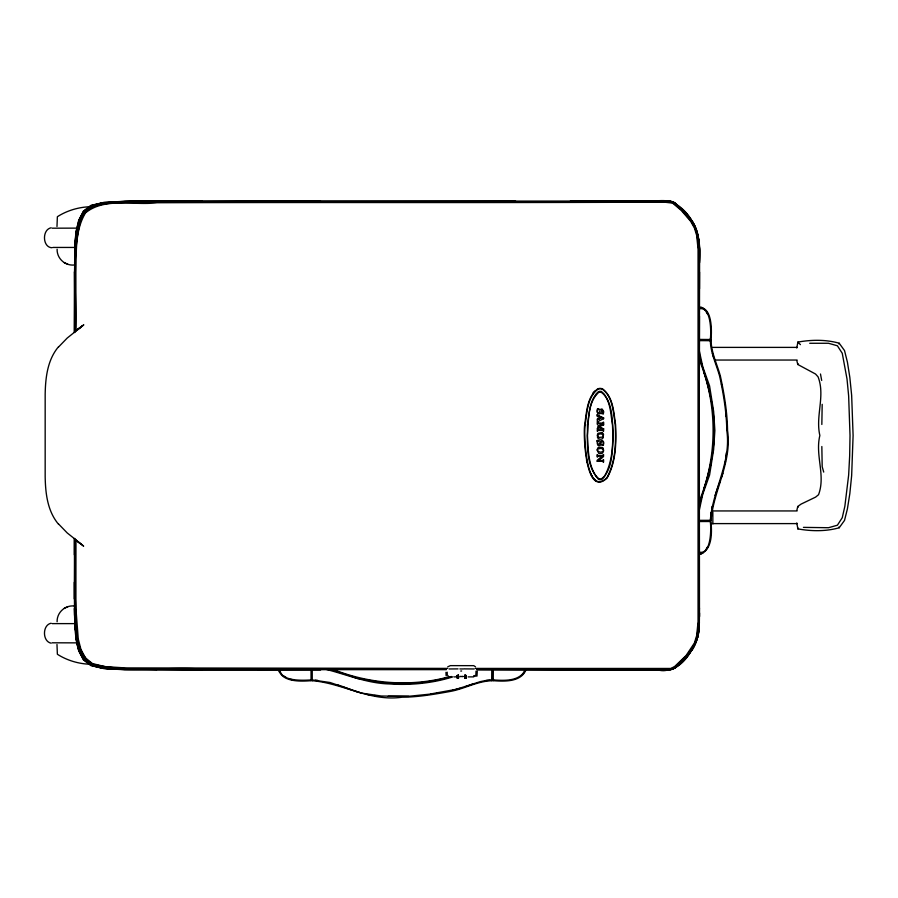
<?xml version="1.0" encoding="UTF-8"?>
<svg xmlns="http://www.w3.org/2000/svg" width="898" height="898" viewBox="0 0 898 898"><rect width="100%" height="100%" fill="white"/><g stroke="black" fill="none" stroke-linecap="round" stroke-linejoin="round"><path stroke-width="1.35" d="M258.119 669.605L124.687 669.571L103.82 668.37L91.035 665.339L83.615 659.615L78.934 650.522L76.352 639.847L74.545 614.49L74.343 582.263M74.388 554.885L74.399 538.564M74.411 599.011L74.478 538.564M74.568 599.011L74.77 538.441M74.983 544.008L74.983 610.954M75.365 539.799L75.286 598.82C76.79 620.641 71.952 649.916 92.292 664.093C128.167 672.759 165.804 666.933 202.342 668.988C283.645 669.066 364.958 668.887 446.272 668.965M75.948 539.799L75.915 608.361L78.261 638.972L80.921 649.344L85.501 658.088L92.539 663.588L104.898 666.608L125.417 667.91L447.653 668.393M699.239 435.496L699.441 316.152M74.399 332.428L75.005 241.764L76.128 231.078L78.676 220.347L83.368 211.176L90.889 205.418L103.775 202.42L124.665 201.287L202.039 201.107M74.736 614.468L74.747 554.74M699.127 288.909L699.317 258.007M699.295 262.822L699.25 598.809M698.139 234.95L699.609 249.06L699.093 478.825M699.486 288.774L699.52 272.049M447.204 672.187L447.238 674.993L448.136 675.745M458.261 674.982L458.148 677.822M458.418 677.395L458.418 674.982M699.531 262.833C701.518 241.618 696.601 218.82 678.36 205.664M457.239 676.149L457.239 675.453L457.318 677.519M457.396 676.082L457.374 677.788M457.318 676.508L457.217 677.956L457.228 677.283M457.553 675.419L457.531 677.788L457.408 675.532L457.228 676.778M458.418 676.329L458.339 675.554M597.103 456.914L597.114 454.613M597.63 456.914L597.507 455.937L602.266 455.926L597.26 460.214L597.069 461.269M603.097 454.601L603.276 455.612L597.507 455.623L597.641 454.613M603.624 454.601L603.49 456.599L598.584 460.82L603.254 460.809L603.074 459.787M699.194 258.153C699.564 245.401 699.463 231.471 691.864 220.594M699.295 258.141L699.026 242.37M458.249 676.228L458.182 675.442L458.306 678.327L458.16 677.193M458.418 676.811L458.339 675.453M458.496 676.273L458.463 678.17L458.418 677.204M458.496 676.194L458.474 677.99M603.579 462.088L603.591 459.787M699.216 254.594C700.507 237.925 695.355 220.717 682.312 209.638M457.161 676.778L457.374 678.304L457.239 675.487M457.385 677.563L457.553 676.082M457.553 675.958L457.542 676.946M458.328 676.71L458.328 676.115M603.052 462.088L603.243 461.112L597.26 461.134M474.413 675.554L473.785 676.868L468.139 676.901M458.103 676.677L458.103 677.036M491.936 669.829L491.902 680.729C477.276 681.167 464.288 688.968 450.066 691.482C434.205 694.322 418.244 697.14 402.079 697.196C370.178 701.899 342.924 683.243 312.257 680.718L312.257 680.123M492.531 669.74L492.452 679.438M493.125 669.796L493.092 680.684C503.61 681.459 519.987 682.345 525.532 670.851A3.603 3.603 0 0 0 525.397 669.74M74.983 260.038L74.983 326.984M821.838 446.519L822.186 466.679L823.713 472.09M74.736 256.525L74.59 272.173L75.174 241.809L76.352 231.145L78.934 220.459L83.615 211.378L91.035 205.642L103.82 202.611L124.687 201.421L202.039 201.174M278.762 669.74C281.837 682.413 301.358 681.47 311.067 680.684L311.034 669.796M477.287 671.334L476.984 676.082L475.053 675.936M74.725 262.609L75.758 242.292L77.082 231.796L79.81 221.222L84.58 212.13L92.023 206.327L104.718 203.206L125.372 201.893L258.119 201.332M312.257 680.718L312.223 669.829M466.197 677.171L466.141 677.44M75.387 246.939L75.859 239.149M796.784 348.02L797.873 342.093C811.332 339.669 825.947 339.433 839.203 343.227L844.524 350.568L847.42 362.175L849.834 377.407L851.652 395.333L853.1 435.496L851.652 475.659L849.834 493.574L847.42 508.807L844.524 520.413L839.203 527.755C825.947 531.56 811.332 531.313 797.873 528.888L796.784 522.962M56.978 644.461L57.371 654.26C66.968 660.4 78.597 663.891 90.002 664.228M75.005 251.238C75.567 237.689 76.476 223.411 84.109 211.737C94.795 200.759 111.475 203.015 125.406 201.668M698.913 628.589L699.194 612.829M691.92 650.421C698.7 640.532 699.576 628.039 699.216 616.387M710.307 520.29C712.776 489.724 731.5 462.178 726.785 430.49C726.561 412.272 723.485 394.177 719.68 376.397C716.447 364.543 710.655 353.183 710.329 340.69L700.182 340.634M711.014 520.312C713.652 489.859 732.218 462.167 727.548 430.49C727.313 412.193 724.237 394.042 720.409 376.195C717.21 364.397 711.418 353.094 711.081 340.656L709.611 340.69M75.443 255.402L75.87 247.433M699.183 628.634L699.374 621.932M822.186 404.313L821.838 424.473M466.04 677.519L465.983 678.304L465.961 675.532M725.999 456.869L726.37 452.704M57.102 249.229C56.843 258.467 65.026 265.999 74.309 265M76.274 235.164C77.475 224.107 80.753 211.703 91.226 206.001C127.46 197.493 165.457 203.408 202.342 201.332L657.65 200.995M713.18 447.058L713.45 444.521M76.678 231.224L74.624 262.631C75.758 240.17 73.759 204.228 104.718 203.015M603.557 412.182L603.512 412.53A16.49 16.265 65.6 0 1 603.4 413.058M278.762 669.111L279.536 672.434M76.308 241.079L76.79 237.139M699.059 511.254L702.786 494.147L709.577 475.053L713.629 449.606L714.875 430.49L713.629 411.363L709.577 385.916L702.786 366.822L699.059 349.715M710.711 514.846L711.07 512.421M725.068 463.75L725.483 461M698.116 632.237L698.678 628.578M698.981 628.6C698.217 644.753 687.464 657.807 675.543 667.697C665.474 673.657 652.217 667.775 641.217 669.908M698.06 636.02L699.261 628.634L699.531 608.159M710.441 466.118L710.868 463.581M699.071 505.742C706.243 481.137 714.741 456.599 714.045 430.49C714.741 404.381 706.243 379.832 699.071 355.226M603.411 413.058L603.355 413.866M711.598 508.784L712.136 506.36M78.272 224.522L79.215 220.538M796.863 510.221L797.772 506.483L801.027 504.137L815.631 497.099L818.538 494.719C825.846 475.278 814.935 455.477 819.852 435.496C815.272 415.662 825.486 396.085 818.067 376.834L815.519 374.017L797.772 364.476L796.863 360.749M77.419 231.897L78.407 227.946M79.069 225.297L80.068 221.346L84.782 212.31M603.4 445.341L603.434 444.746A15.502 15.277 -77.5 0 0 603.523 444.196A6.881 6.87 -75.6 0 0 603.602 443.848L603.669 442.849A3.513 3.491 -75.9 0 0 603.579 441.973L602.681 440.716A1.875 1.852 -87.8 0 0 602.042 440.536C599.157 439.807 600.47 446.284 597.641 443.971A1.616 1.605 -79.1 0 1 597.484 443.522L597.462 442.49A2.267 2.256 -80.3 0 1 597.63 441.883L597.72 441.704A1.594 1.583 -80.5 0 1 598.102 441.277L599.022 441.03L598.102 441.266M699.553 500.433C717.614 455.926 717.614 405.043 699.553 360.536M600.885 444.229C600.156 441.648 603.995 440.402 603.434 443.444A2.312 2.29 -78.1 0 1 603.288 444.016L601.974 444.779M695.658 642.059L697.555 635.907M697.858 636.031C692.392 652.824 678.035 674.589 657.325 669.93M698.139 636.031C693.177 650.04 682.48 669.616 665.586 670.099M597.035 441.367A8.374 8.273 -80.7 0 1 597.293 440.447L597.574 444.791A1.571 1.56 -74.7 0 0 598.001 445.296A1.493 1.482 -75.6 0 0 598.371 445.498L599.864 445.487A1.459 1.448 -77.8 0 0 600.302 445.24L600.414 445.116A1.875 1.863 -76.2 0 0 600.728 444.645A2.817 2.784 -76.2 0 0 600.885 444.229M597.383 408.983C596.598 410.97 597.451 415.83 600.47 413.473A2.267 2.245 59.7 0 0 600.672 413.136A3.682 3.648 53.3 0 0 600.897 412.474L602.075 410.038M721.633 477.152L722.912 473.19M715.089 495.449L716.694 490.6M704.167 487.76L706.457 481.429M717.143 489.388L718.467 485.751M718.905 484.538L720.286 480.901M279.884 669.223C280.322 681.885 303.49 680.381 311.09 679.932M473.931 675.79L475.839 675.431L476.03 671.109M79.787 219.415L83.817 211.546L88.004 208.347M81.336 218.382L83.896 213.387M79.72 221.211L83.873 213.196M604.567 476.187C613.076 460.674 613.222 442.142 612.481 424.9C610.539 413.787 610.775 399.049 600.863 391.685L599.426 391.674C587.326 401.922 588.74 421.027 587.393 435.496C588.28 450.134 588.055 467.252 598.236 478.915A4.557 4.512 -72.9 0 0 602.042 478.892L604.567 476.187L600.863 479.308L599.426 479.319L595.711 476.232M692.066 648.962L693.346 646.695M599.381 418.951L599.37 416.448L602.446 417.705L599.516 418.737M597.641 416.706L597.507 415.673L599.157 416.358L599.168 419.04L597.653 419.489M706.266 549.015L707.669 546.669M58.471 346.808C47.414 359.997 45.472 377.744 45.169 394.323L45.169 476.67C45.472 493.249 47.414 510.996 58.471 524.185M838.754 343.867L839.203 343.227M687.554 655.102L691.426 650.096M598.113 426.842L603.422 429.042L597.563 429.042L597.686 428.043M603.13 422.228L603.321 423.216L597.54 423.205L597.664 422.217M603.669 424.945L603.658 422.228M597.529 419.703L597.653 418.85M598.932 409.544L598.921 408.983M592.983 392.965L594.745 391.09M595.711 394.761L598.236 392.078L600.773 391.708L604.567 394.794M683.939 659.098L677.968 664.89M683.468 658.638L685.342 656.663M687.071 656.337L673.309 668.988L665.586 669.964M686.891 656.393L673.107 668.954L665.261 669.953M447.732 666.844L450.325 665.631L473.774 665.654L475.513 666.844M58.606 346.942L67.215 338.052L80.326 327.557M797.873 528.888L798.513 528.249M522.771 674.275L525.532 670.211A3.614 3.614 0 0 0 525.397 669.111M601.918 413.855L603.265 413.686M698.947 308.856C711.676 305.679 711.216 333.663 710.284 339.5L700.148 339.433M675.229 667.293L677.058 665.687M603.153 430.602L603.333 431.287M601.974 445.352L603.321 445.195M797.772 364.476L798.401 363.971M77.744 329.633L83.739 324.93M87.544 209.818L90.552 207.494M603.557 431.287L603.68 428.728M86.612 210.413L91.978 206.316M77.419 329.633L83.604 324.93M77.217 329.633L82.425 325.727M603.636 418.827L603.636 417.772M603.512 417.862L597.63 415.28M675.307 667.596L671.03 669.616L665.272 669.897M74.309 605.993C65.026 604.994 56.843 612.526 57.102 621.753M702.786 553.033L700.563 553.943A3.603 3.603 0 0 1 699.463 553.808M596.912 414.842L597.507 415.37M699.093 307.621C712.675 306.701 711.777 331.755 711.036 339.478L710.284 339.5M603.546 428.829L599.146 426.819L603.535 424.844M598.113 425.719L603.411 423.519L597.54 423.508L597.552 424.35M597.54 421.768L603.512 418.715M64.353 608.17L67.698 606.913M448.966 676.823C410.925 687.116 369.954 683.973 333.439 669.56M451.492 676.508C427.392 683.524 401.507 685.544 376.599 681.717M453.03 676.811C432.668 683.277 410.667 685.399 389.317 683.939C367.462 683.367 347.492 674.869 326.67 669.526M466.152 686.308L468.576 685.477M469.766 685.073L473.358 683.861M95.244 205.215L100.396 203.554M460.068 688.295L452.592 690.27M601.918 413.293L603.355 411.946L602.322 410.027M602.648 423.688L603.411 423.519M51.13 227.811C41.948 229.428 42.318 247.433 52.017 247.747M598.809 409.398L598.517 409.488A1.841 1.818 55.3 0 0 598.158 409.656A1.482 1.47 58.4 0 0 597.742 410.038A1.661 1.65 54.4 0 0 597.552 410.364A2.312 2.279 59.7 0 0 597.383 410.97L597.406 412.002A1.774 1.751 60.1 0 0 597.574 412.451L599.179 412.788L599.999 410.397A3.368 3.334 59.2 0 1 600.257 409.78L600.942 409.14A2.009 1.987 53.8 0 1 601.48 409.039A2.492 2.458 54.1 0 1 602.176 409.084L603.602 411.351M51.13 623.234C42.262 624.896 42.262 641.52 51.13 643.17M455.836 676.811L454.309 676.935M436.439 680.302L438.976 679.865M436.361 693.222L439.1 692.762M449.056 668.965L458.036 668.887M431.366 681.122L433.902 680.729M430.872 694.075L433.611 693.649M425.012 682.053L427.56 681.717M699.463 307.161L701.708 307.273M101.665 203.408L104.202 203.116M486.48 680.504L490.106 680.224M460.741 671.042L461.628 670.997M463.48 676.486L462.201 676.497M113.575 202.465L121.903 202.016M90.002 206.753C78.597 207.101 66.968 210.581 57.371 216.721L56.978 226.521M710.329 340.69L711.081 340.656M709.566 339.5L711.036 339.478M463.806 668.909L462.492 668.954A4.737 0.584 0 0 1 460.753 668.954L459.877 668.92M668.909 669.47L613.626 669.459M408.422 683.535L395.726 683.535M408.938 696.388L381.302 696.017L360.693 692.987M110.544 202.398L121.073 202.151M700.182 520.346L711.07 520.312M700.148 521.536L711.036 521.502C711.811 532.02 712.698 548.397 701.203 553.943A3.614 3.614 0 0 1 699.104 553.348M124.699 201.646L156.959 201.421M460.753 676.497L460.988 676.497M464.693 668.887L474.189 668.965M570.387 201.073L641.52 200.894M613.356 201.118L641.52 201.017M588.516 201.601L668.909 201.522M156.477 201.399L202.342 201.332M515.654 201.242L202.039 201.32M641.217 201.029C652.217 202.611 665.295 197.773 675.431 203.419C685.264 211.883 695.063 221.828 697.858 234.95M257.951 669.639L320.833 669.56M320.754 669.661L124.665 669.706L103.775 668.561L90.889 665.575L83.368 659.805L78.676 650.646L76.128 639.915L75.005 629.217L74.354 608.597M52.196 228.193L77.935 228.126M52.926 247.444L74.489 247.444M809.704 343.272L828.506 343.272L837.396 345.775L842.257 353.284L847.016 379.023L848.644 395.906L850.024 435.496L849.665 455.87L848.644 475.087L844.861 506.259L842.257 517.697L837.396 525.218L828.506 527.721L803.441 527.373M712.574 347.391L797.132 347.391M715.347 360.042L797.132 360.042M597.282 440.447L599.022 440.469L597.619 440.626M712.574 510.94L797.132 510.94M712.574 523.601L797.132 523.601M52.196 623.616L74.714 623.616M52.196 642.8L77.935 642.867M202.039 669.672L446.34 669.65M493.069 679.932C503.329 680.572 518.887 681.728 524.724 670.851A2.795 2.795 0 0 0 524.275 669.223M493.069 679.214L493.687 680.044M257.951 201.354L320.833 201.433M597.518 409.118L598.798 409.118M597.563 431.287L597.563 430.445L603.333 430.445M475.334 668.426L670.806 668.46L674.555 666.585L686.005 655.619L694.39 643.047L696.635 635.75L698.072 621.82L698.072 249.173L696.635 235.231L694.39 227.946L690.607 221.256L681.313 210.469L672.602 203.105L665.25 202.263L613.356 202.319C461.224 202.858 309.08 202.252 156.948 202.735C134.049 205.754 104.808 197.01 85.501 212.905C74.826 230.629 76.51 252.248 75.87 272.173L75.948 331.182M476.715 668.999L670.907 669.021L674.903 667.046L686.442 656L691.078 650.051L694.917 643.271L697.196 635.885L698.655 621.831L698.655 249.161L697.196 235.108L694.917 227.71L691.078 220.93L681.717 210.053L672.849 202.589L665.261 201.68L613.356 201.747C450.706 202.555 288.045 201.163 125.394 202.499C109.298 203.33 86.085 202.151 80.393 221.436C71.245 257.21 77.026 294.735 75.365 331.182M476.715 669.605L613.356 669.841M476.816 669.706L657.65 670.177M657.325 201.017L673.13 201.938L686.891 214.588M570.174 669.751L641.52 669.964M124.699 669.336L202.342 669.65M202.331 669.582L125.372 669.089L104.718 667.775L92.023 664.666L86.612 660.569M460.191 676.497L462.492 676.497M125.406 668.651L156.959 668.943M75.443 628.6C76.712 641.958 78.676 658.167 91.82 665.149C112.957 671.199 135.261 668.718 156.948 669.538M388.25 696.32L408.893 696.276L429.39 694.188L456.162 689.327L480.318 681.627L486.368 680.392L491.88 679.977L491.902 680.729M110.544 668.595L121.073 668.83M665.598 200.826L673.433 201.792M665.586 200.883L673.388 201.859L678.316 205.721M315.288 680.235L317.724 680.358M114.966 668.595L121.903 668.965M312.279 679.954L330.037 682.502L360.895 692.897M108.916 667.652L115.786 668.067M125.394 669.235C103.147 670.121 78.171 666.978 76.678 639.758C75.129 629.363 74.949 618.845 74.624 608.35L74.994 620.148M374.32 695.523L377.093 695.77M367.45 694.513L370.189 694.917M376.722 681.604L357.718 678.428L332.137 669.841M602.659 428.885L603.422 429.042M91.304 664.767L102.653 667.461M92.168 664.374L95.963 665.283M104.718 667.977C78.934 667.753 75.533 639.645 75.084 619.811M290.626 679.326L292.782 679.865M95.244 665.777L100.396 667.427M354.093 690.854L359.368 692.56M337.12 684.736L340.757 685.937M341.97 686.341L352.88 690.394M351.129 676.104L357.516 678.518M64.353 262.811L67.698 264.079M283.555 675.913L285.89 677.317M675.307 203.397L671.03 201.309L665.261 201.04L673.107 202.039L682.132 209.627M81.381 544.21L67.215 532.941L58.606 524.039M77.217 541.359L83.525 546.051M77.419 541.359L83.604 546.051M86.96 661.837L83.817 659.435L79.787 651.578M84.782 658.672L90.058 662.746M87.544 661.164L89.542 662.713M92.023 664.666C71.29 650.421 76.285 620.877 74.613 598.82M797.772 506.483L798.401 506.988M698.947 552.113C711.665 555.301 711.227 527.317 710.284 521.48M677.968 206.102L683.939 211.894M797.873 342.093L800.432 344.652M702.786 307.947L704.627 309.799M682.413 209.526L687.183 214.555M593.87 478.96L595.632 480.845M597.664 451.189L600.01 452.087A8.374 8.295 -67.5 0 0 601.2 452.053L602.85 451.514A1.482 1.47 -68.3 0 0 603.288 450.976L603.288 449.561A1.504 1.493 -66.4 0 0 602.861 449.011L601.548 448.529A7.397 7.33 -71 0 0 600.425 448.439L598.203 448.888A1.661 1.639 -68.1 0 0 597.675 449.37L597.428 450.527A1.538 1.527 -68.9 0 0 597.664 451.189M686.948 214.555L695.467 227.475M687.554 215.89L691.426 220.886M686.285 215.318L687.823 217.294M838.754 527.115L839.203 527.755M706.266 311.954L707.669 314.3M692.066 222.019L693.346 224.298M590.626 473.56L592.388 476.905M79.72 649.77L83.873 657.785M82.616 655.102L83.896 657.594M704.167 373.209L706.457 379.54M695.658 228.934L697.555 235.085M712.417 353.251L713.809 358.01M78.272 646.459L79.215 650.444M586.506 460.09L587.045 462.605M821.681 380.449L820.48 374.006M721.442 383.873L721.936 386.611M698.116 238.745L698.678 242.415M446.115 675.723L445.969 672.333M725.988 414.034L726.28 416.773M713.18 413.911L713.45 416.459M75.859 631.844L75.387 624.043M76.274 635.829L76.7 639.814M457.161 677.092L457.161 676.295M465.186 675.442L465.052 677.822L464.861 675.532L464.872 676.194M466.141 677.844L466.197 675.891M464.883 677.878L464.94 674.982M465.815 677.159L465.826 677.788L465.804 675.419M466.129 676.778L466.118 675.453M466.129 676.239L466.129 676.89M465.041 677.597L465.052 678.327L465.209 676.048M466.141 677.283L465.882 676.194M464.883 677.474L465.209 676.576M465.186 676.115L465.209 677.631L465.108 675.543M699.553 612.975L699.576 616.511M597.293 414.876L597.305 416.526M465.029 675.554L465.029 676.34M699.273 608.013L699.317 612.986M699.273 612.84L699.127 582.084M597.316 418.984L597.327 421.768M597.327 422.363L597.338 424.35M465.097 674.982L465.186 676.52M699.463 608.159L699.317 435.496M699.172 554.74L699.295 608.159M598.293 425.809L598.293 426.73M699.261 478.825L699.362 554.841M597.35 428.2L597.35 431.287M74.568 271.982L74.77 332.541M74.411 271.982L74.478 332.428M712.844 512.141L712.844 523.961M710.397 338.872L710.397 339.478M493.092 680.044L493.092 680.684M311.067 680.1L311.067 680.684M603.602 411.677A6.039 6.005 36.1 0 1 603.557 412.182M602.569 433.072A2.829 2.806 87.3 0 0 601.638 432.578L598.079 433.307A2.84 2.817 89.1 0 0 597.507 434.205L597.507 437.427A2.84 2.817 -87.9 0 0 598.079 438.325L599.628 439.156A4.591 4.546 -86.6 0 0 600.874 439.212L601.974 438.931A2.66 2.638 -87.9 0 0 602.827 438.325L603.523 434.565A2.997 2.975 88.2 0 0 603.243 433.88A2.84 2.806 85.6 0 0 602.569 433.072M465.826 677.317L465.871 676.082L465.826 677.317M584.71 424.619C583.139 433.476 585.26 498.906 607.115 478.005C616.095 461.909 616.376 442.613 615.579 424.653C613.693 412.541 613.334 397.219 602.839 389.07A5.736 5.691 71.1 0 0 597.451 389.047C586.91 397.152 586.596 412.519 584.71 424.619M585.148 424.642C583.644 433.072 585.575 498.064 606.835 477.803C615.77 461.763 616.039 442.557 615.231 424.687C613.356 412.687 613.053 397.466 602.659 389.384A5.422 5.366 71.1 0 0 597.731 389.362C587.281 397.399 587.034 412.665 585.148 424.642M587.46 424.833C587.606 442.815 585.17 466.062 599.123 479.622L601.256 479.611C613.244 469.093 612.054 450.123 613.323 435.496C612.054 420.859 613.244 401.889 601.256 391.371L599.123 391.36C589.245 398.892 589.38 413.608 587.46 424.833M597.215 449.831L598.573 453.221A3.076 3.053 -69.2 0 0 599.583 453.602L601.593 453.501A2.773 2.75 -66.8 0 0 602.783 452.772L603.636 450.717L603.22 448.338A2.851 2.829 -69.4 0 0 602.547 447.53L598.91 447.159A2.638 2.615 -73.3 0 0 598.057 447.765A2.817 2.784 -70.5 0 0 597.641 448.338L597.215 449.831M597.451 435.564L598.719 437.427L602.884 437.079A1.493 1.482 -87.6 0 0 603.321 436.529C604.275 433.375 598.135 433.016 597.451 435.564"/></g></svg>
